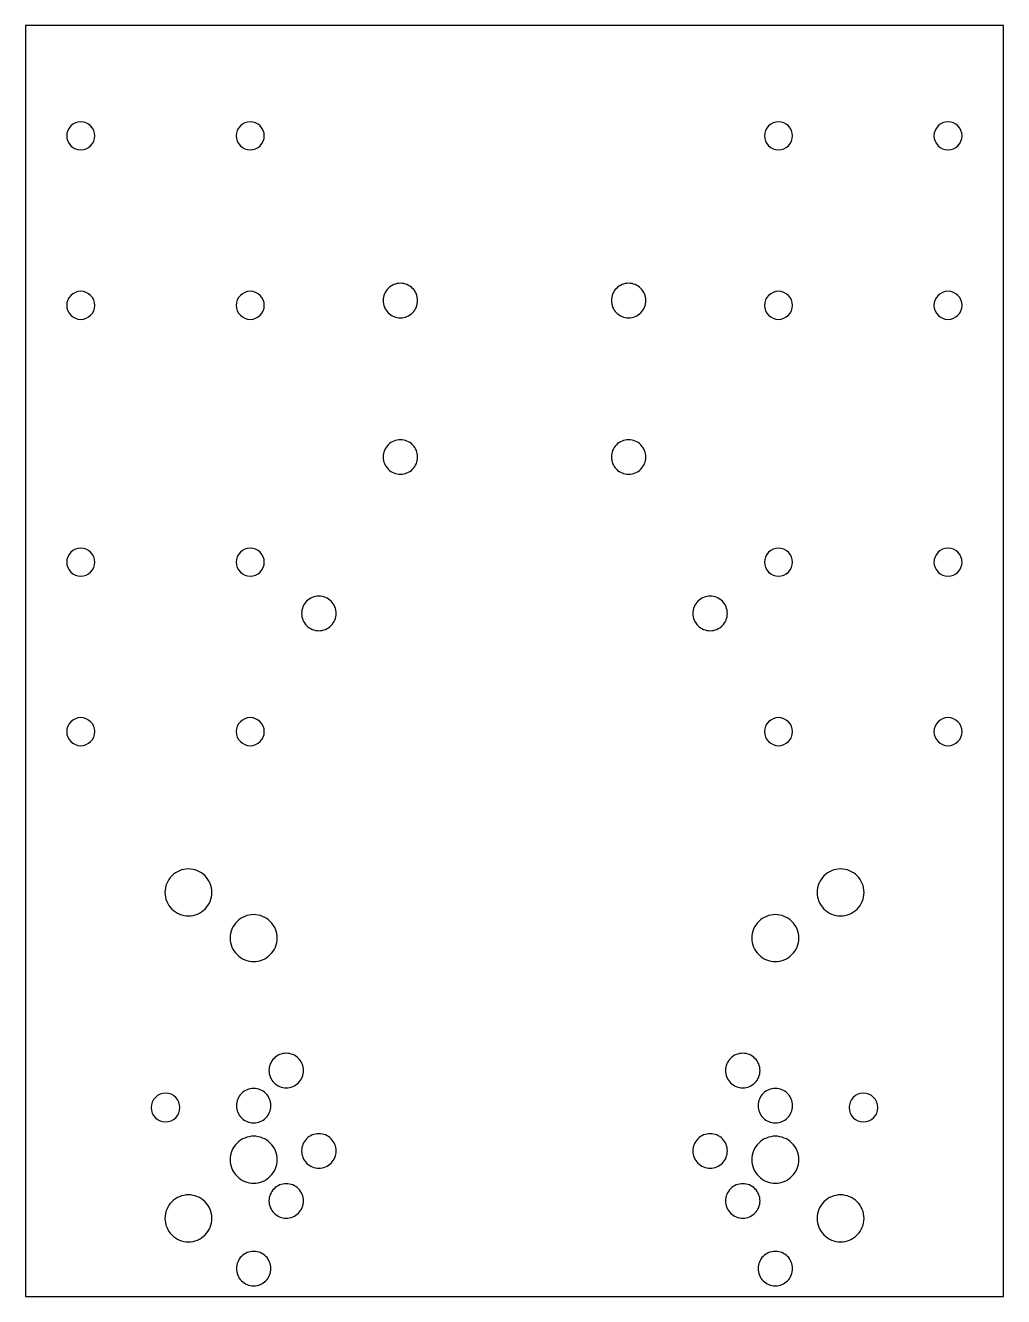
# Model space of a CAD drawing. Extents: x 0 to 150, y 0 to 195.
import ezdxf

# ---------------------------------------------------------------- set-up
doc = ezdxf.new("R2010")
doc.units = 0
doc.layers.add('LAYER0', color=7, linetype='CONTINUOUS')

msp = doc.modelspace()

# ---------------------------------------------------------------- linework, layer by layer
at = {"layer": 'LAYER0'}
msp.add_lwpolyline([(0, 0), (150, 0), (150, 195), (0, 195)], close=True, dxfattribs=at)
for points in [[(10.63, 178.06, 0.414214), (8.48, 180.21, 0.414214), (6.33, 178.06, 0.414214), (8.48, 175.91, 0.414214)], [(36.63, 178.06, 0.414214), (34.48, 180.21, 0.414214), (32.33, 178.06, 0.414214), (34.48, 175.91, 0.414214)], [(117.63, 178.06, 0.414214), (115.48, 180.21, 0.414214), (113.33, 178.06, 0.414214), (115.48, 175.91, 0.414214)], [(143.63, 178.06, 0.414214), (141.48, 180.21, 0.414214), (139.33, 178.06, 0.414214), (141.48, 175.91, 0.414214)], [(8.48, 154.21, 0.414214), (6.33, 152.06, 0.414214), (8.48, 149.91, 0.414214), (10.63, 152.06, 0.414214)], [(36.63, 152.06, 0.414214), (34.48, 154.21, 0.414214), (32.33, 152.06, 0.414214), (34.48, 149.91, 0.414214)], [(60.15, 152.79, 0.414214), (57.5, 155.44, 0.414214), (54.85, 152.79, 0.414214), (57.5, 150.14, 0.414214)], [(95.15, 152.79, 0.414214), (92.5, 155.44, 0.414214), (89.85, 152.79, 0.414214), (92.5, 150.14, 0.414214)], [(117.63, 152.06, 0.414214), (115.48, 154.21, 0.414214), (113.33, 152.06, 0.414214), (115.48, 149.91, 0.414214)], [(143.63, 152.06, 0.414214), (141.48, 154.21, 0.414214), (139.33, 152.06, 0.414214), (141.48, 149.91, 0.414214)], [(60.15, 128.79, 0.414214), (57.5, 131.44, 0.414214), (54.85, 128.79, 0.414214), (57.5, 126.14, 0.414214)], [(95.15, 128.79, 0.414214), (92.5, 131.44, 0.414214), (89.85, 128.79, 0.414214), (92.5, 126.14, 0.414214)], [(8.48, 114.81, 0.414214), (6.33, 112.66, 0.414214), (8.48, 110.51, 0.414214), (10.63, 112.66, 0.414214)], [(34.48, 114.81, 0.414214), (32.33, 112.66, 0.414214), (34.48, 110.51, 0.414214), (36.63, 112.66, 0.414214)], [(117.63, 112.66, 0.414214), (115.48, 114.81, 0.414214), (113.33, 112.66, 0.414214), (115.48, 110.51, 0.414214)], [(143.63, 112.66, 0.414214), (141.48, 114.81, 0.414214), (139.33, 112.66, 0.414214), (141.48, 110.51, 0.414214)], [(45, 107.45, 0.414214), (42.35, 104.8, 0.414214), (45, 102.15, 0.414214), (47.65, 104.8, 0.414214)], [(105, 102.15, 0.414214), (107.65, 104.8, 0.414214), (105, 107.45, 0.414214), (102.35, 104.8, 0.414214)], [(8.48, 88.81, 0.414214), (6.33, 86.66, 0.414214), (8.48, 84.51, 0.414214), (10.63, 86.66, 0.414214)], [(34.48, 88.81, 0.414214), (32.33, 86.66, 0.414214), (34.48, 84.51, 0.414214), (36.63, 86.66, 0.414214)], [(113.33, 86.66, 0.414214), (115.48, 84.51, 0.414214), (117.63, 86.66, 0.414214), (115.48, 88.81, 0.414214)], [(143.63, 86.66, 0.414214), (141.48, 88.81, 0.414214), (139.33, 86.66, 0.414214), (141.48, 84.51, 0.414214)], [(25, 65.6, 0.414214), (21.4, 62, 0.414214), (25, 58.4, 0.414214), (28.6, 62, 0.414214)], [(125, 65.6, 0.414214), (121.4, 62, 0.414214), (125, 58.4, 0.414214), (128.6, 62, 0.414214)], [(35, 58.6, 0.414214), (31.4, 55, 0.414214), (35, 51.4, 0.414214), (38.6, 55, 0.414214)], [(115, 58.6, 0.414214), (111.4, 55, 0.414214), (115, 51.4, 0.414214), (118.6, 55, 0.414214)], [(40, 37.32, 0.414214), (37.35, 34.67, 0.414214), (40, 32.02, 0.414214), (42.65, 34.67, 0.414214)], [(110, 37.32, 0.414214), (107.35, 34.67, 0.414214), (110, 32.02, 0.414214), (112.65, 34.67, 0.414214)], [(35, 31.94, 0.414214), (32.35, 29.29, 0.414214), (35, 26.64, 0.414214), (37.65, 29.29, 0.414214)], [(115, 31.94, 0.414214), (112.35, 29.29, 0.414214), (115, 26.64, 0.414214), (117.65, 29.29, 0.414214)], [(21.49, 31.2, 0.414214), (19.29, 29, 0.414214), (21.49, 26.8, 0.414214), (23.69, 29, 0.414214)], [(130.71, 29, 0.414214), (128.51, 31.2, 0.414214), (126.31, 29, 0.414214), (128.51, 26.8, 0.414214)], [(35, 24.6, 0.414214), (31.4, 21, 0.414214), (35, 17.4, 0.414214), (38.6, 21, 0.414214)], [(47.65, 22.34, 0.414214), (45, 24.99, 0.414214), (42.35, 22.34, 0.414214), (45, 19.69, 0.414214)], [(102.35, 22.34, 0.414214), (105, 19.69, 0.414214), (107.65, 22.34, 0.414214), (105, 24.99, 0.414214)], [(115, 24.6, 0.414214), (111.4, 21, 0.414214), (115, 17.4, 0.414214), (118.6, 21, 0.414214)], [(40, 17.32, 0.414214), (37.35, 14.67, 0.414214), (40, 12.02, 0.414214), (42.65, 14.67, 0.414214)], [(110, 17.32, 0.414214), (107.35, 14.67, 0.414214), (110, 12.02, 0.414214), (112.65, 14.67, 0.414214)], [(25, 15.6, 0.414214), (21.4, 12, 0.414214), (25, 8.4, 0.414214), (28.6, 12, 0.414214)], [(125, 15.6, 0.414214), (121.4, 12, 0.414214), (125, 8.4, 0.414214), (128.6, 12, 0.414214)], [(35, 6.94, 0.414214), (32.35, 4.29, 0.414214), (35, 1.64, 0.414214), (37.65, 4.29, 0.414214)], [(115, 6.94, 0.414214), (112.35, 4.29, 0.414214), (115, 1.64, 0.414214), (117.65, 4.29, 0.414214)]]:
    msp.add_lwpolyline(points, format="xyb", close=True, dxfattribs=at)

doc.saveas('drawing.dxf')
